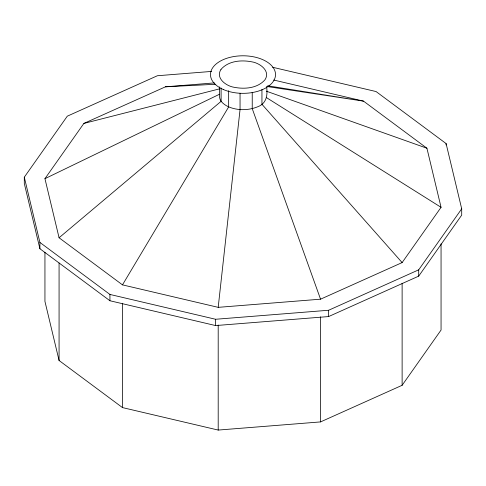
<?xml version="1.0" encoding="UTF-8"?>
<svg xmlns="http://www.w3.org/2000/svg" width="486" height="486" viewBox="0 0 486 486"><rect width="100%" height="100%" fill="white"/><g stroke="black" fill="none" stroke-linecap="round" stroke-linejoin="round"><path stroke-width="0.73" d="M214.375 82.912L165.453 86.812L83.878 123.42L44.943 178.678L59.073 237.769L122.484 284.869L218.196 307.346L240.048 109.599L240.048 93.348M266.577 86.611C267.883 95.086 266.522 103.646 257.586 106.817C252.04 109.125 246.019 109.903 240.048 109.599C233.116 108.907 225.723 106.89 221.106 101.319C218.147 97.054 219.909 91.708 219.423 86.897M122.484 284.869L228.651 106.926L228.651 90.675M272.61 67.256L376.073 91.556L446.093 143.564L461.7 208.816L461.7 215.122L418.701 276.133L328.627 316.562L215.608 325.571L109.927 300.749L39.907 248.741L24.3 183.489L24.3 177.183L67.299 116.172L157.373 75.743L211.623 71.418M218.196 307.346L320.547 299.188L402.122 262.58L441.057 207.322L426.927 148.23L363.516 101.131L273.697 80.032M24.3 177.183L39.907 242.435L109.927 294.443L215.608 319.266L328.627 310.256L418.701 269.827L461.7 208.816M44.943 252.264L44.943 301.399L59.073 360.49L122.484 407.59L218.196 430.067L320.547 421.909L402.122 385.295L441.057 330.043L441.057 243.863M59.073 237.769L221.106 101.319L221.106 88.021M44.943 178.678L219.423 94.284M83.878 123.42L219.654 88.829M165.453 86.812L215.754 84.26M267.069 86.526L363.516 101.131L267.677 85.797M266.322 91.168L426.927 148.23M266.577 97.692L441.057 207.322M402.122 262.58L261.942 104.271L261.942 89.497M320.547 299.188L252.234 108.627L252.234 92.376M446.093 143.564L446.093 144.962M418.701 269.827L418.701 276.133M402.122 283.247L402.122 385.295M328.627 310.256L328.627 316.562M320.547 316.836L320.547 421.909M218.196 324.994L218.196 430.067M215.608 319.266L215.608 325.571M122.484 303.27L122.484 407.59M109.927 294.443L109.927 300.749M59.073 262.975L59.073 360.49M39.907 242.435L39.907 248.741M220.99 69.395C215.231 78.185 226.154 86.034 234.045 87.273C244.616 89.357 257.519 88.385 265.01 79.734C270.769 70.944 259.846 63.095 251.955 61.856C241.384 59.772 228.481 60.744 220.99 69.395M223.366 89.533A32.526 18.778 0 0 0 275.27 76.897A32.526 18.778 0 0 0 230.364 57.263A32.526 18.778 0 0 0 223.366 89.533"/></g></svg>
